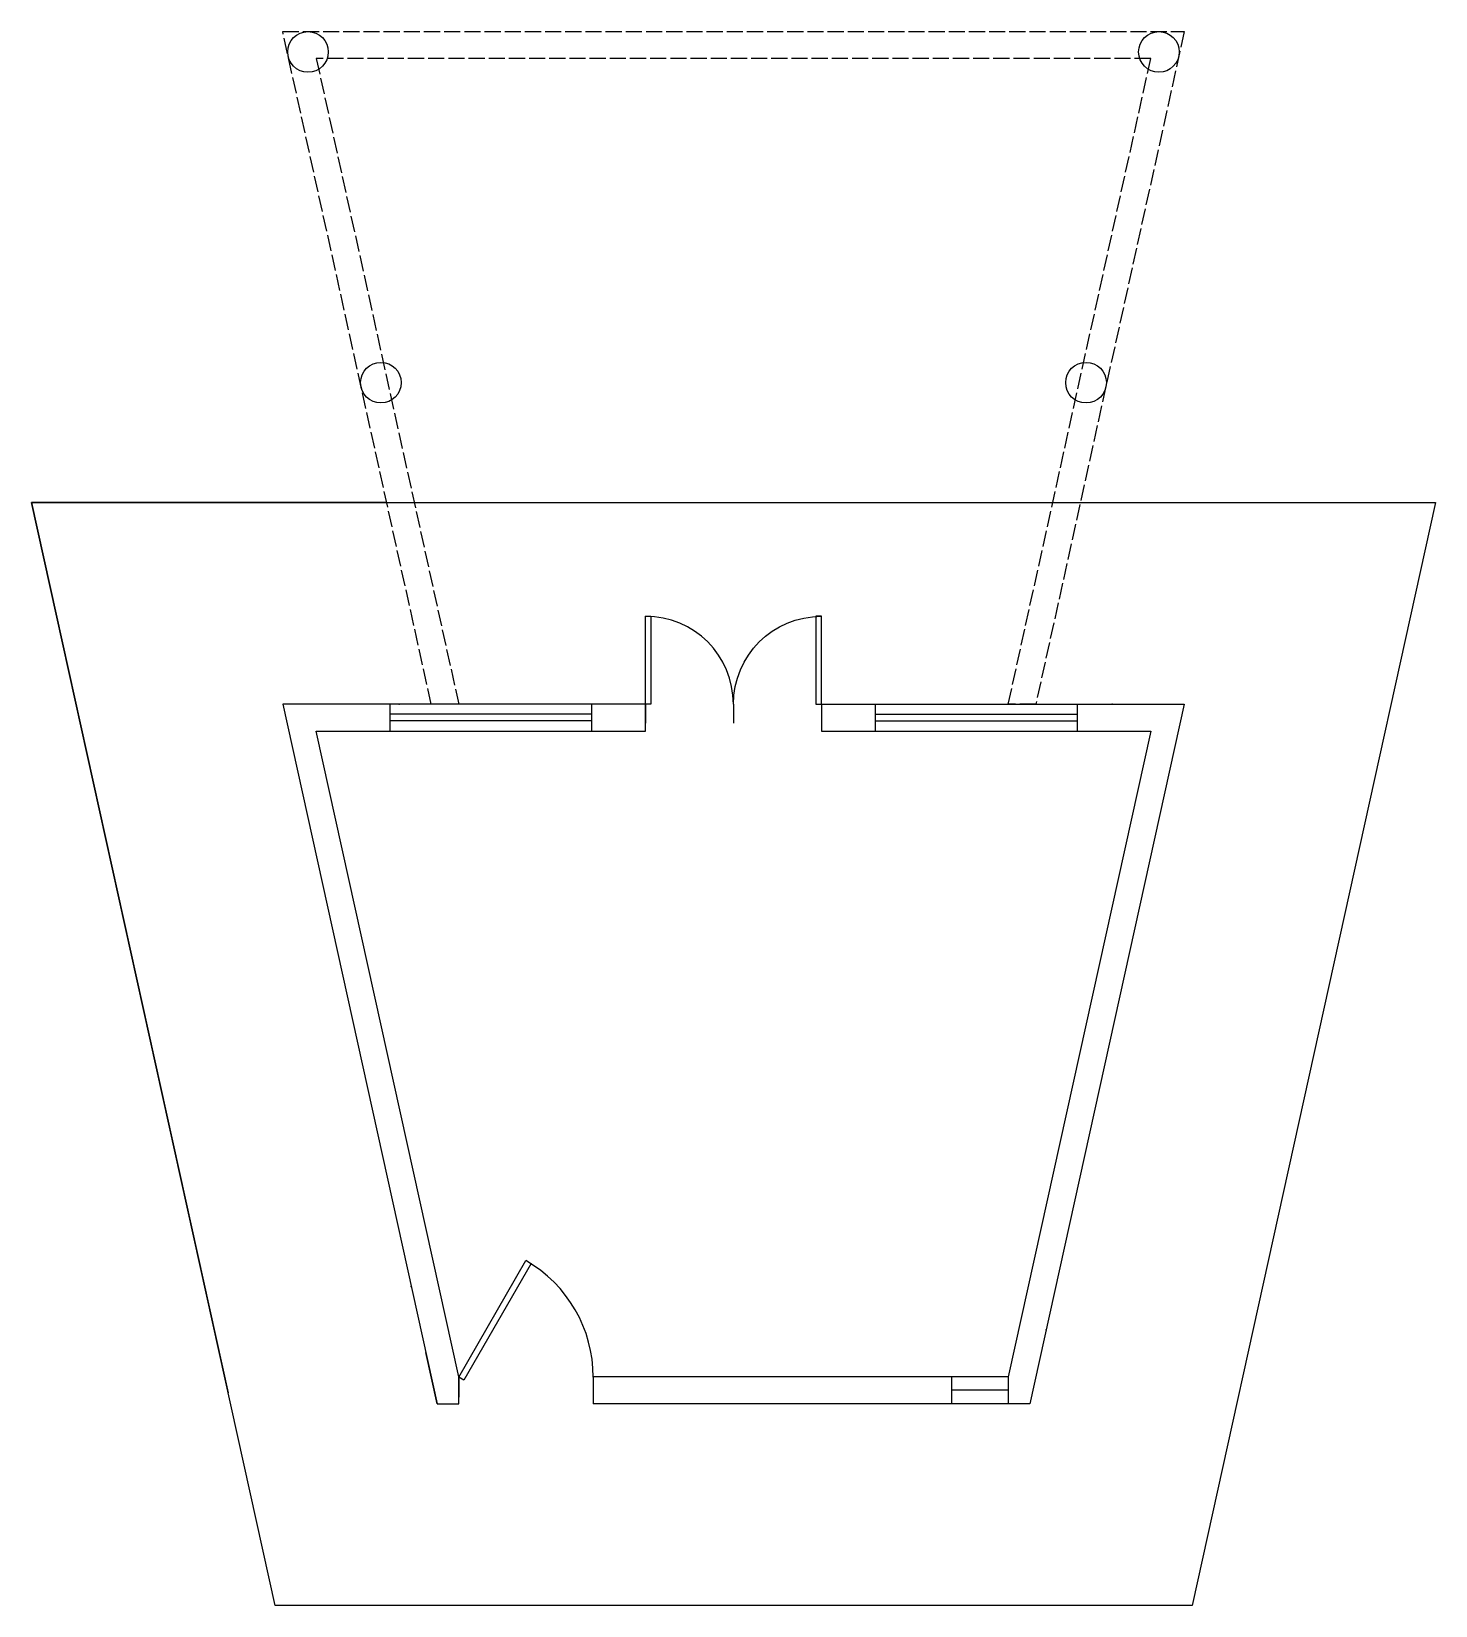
# Model space of a CAD drawing. Header units: millimetres. Extents: x -2023021 to 4454414, y -304659 to 993992.
# Drawn here: x 2096822 to 2107256, y 578269 to 589969 of the extents above; entities that cross this region are included whole.
import ezdxf

# ---------------------------------------------------------------- set-up
doc = ezdxf.new("R2010")
doc.units = ezdxf.units.MM
doc.header["$LTSCALE"] = 10
doc.header["$MEASUREMENT"] = 0
doc.linetypes.add('ACAD_ISO02W100', pattern=[15, 12, -3])

# ---------------------------------------------------------------- blocks, each defined once
blk = doc.blocks.new('*U18')
for p, q in [((0, 0), (0, -6)), ((40, 0), (40, -6))]:
    blk.add_line(p, q)
blk.add_lwpolyline([(0, 0), (20, 34.64), (21.52, 33.77), (1.52, -0.88)], close=True)
blk.add_arc((0, 0), 40, 0, 60)
blk = doc.blocks.new('*U23')
at = {"transparency": 33554687}
for p, q in [((0, 0), (0, -6)), ((28, 0), (28, -6))]:
    blk.add_line(p, q, dxfattribs=at)
blk.add_lwpolyline([(0, 0), (0, 28), (1.75, 28), (1.75, 0)], close=True, dxfattribs=at)
blk.add_arc((0, 0), 28, 0, 90, dxfattribs=at)

msp = doc.modelspace()

# ---------------------------------------------------------------- linework, layer by layer
at = {"ltscale": 10, "transparency": 33554687}
for p, q in [((2099485, 584969), (2099485, 584769)), ((2100985, 584894), (2099485, 584894)), ((2100985, 584969), (2100985, 584769)), ((2102693, 584969), (2102693, 584769)), ((2103093, 584969), (2103093, 584769)), ((2103093, 584894), (2104593, 584894)), ((2104593, 584969), (2104593, 584769)), ((2100985, 584844), (2099485, 584844)), ((2103093, 584844), (2104593, 584844)), ((2100997, 579969), (2100997, 579769)), ((2103660, 579969), (2103660, 579769)), ((2104081, 579969), (2104081, 579769)), ((2104081, 579869), (2103660, 579869))]:
    msp.add_line(p, q, dxfattribs=at)
at = {"ltscale": 100, "transparency": 33554687}
msp.add_line((2099837, 579769), (2099753, 580150), dxfattribs=at)
at = {"linetype": 'ACAD_ISO02W100', "transparency": 33554687}
for points in [[(2099793, 584969), (2098689, 589969), (2105389, 589969), (2104286, 584969), (2104081, 584969)], [(2104081, 584969), (2105140, 589769), (2098938, 589769), (2099997, 584969)]]:
    msp.add_lwpolyline(points, dxfattribs=at)
at = {"ltscale": 100, "transparency": 33554687}
msp.add_lwpolyline([(2105447, 578269), (2098632, 578269), (2096822, 586469), (2107256, 586469)], close=True, dxfattribs=at)
at = {"ltscale": 10, "transparency": 33554687}
msp.add_lwpolyline([(2099462, 586469), (2096822, 586469), (2098283, 579850)], dxfattribs=at)
at = {"ltscale": 100, "transparency": 33554687}
for points in [[(2101426, 584969), (2099793, 584969), (2098689, 584969), (2099837, 579769), (2099997, 579769), (2099997, 579969), (2098938, 584769), (2101385, 584769), (2101385, 584969)], [(2102652, 584969), (2104286, 584969), (2105389, 584969), (2104242, 579769)], [(2102693, 584769), (2105140, 584769), (2104081, 579969), (2100997, 579969)], [(2104242, 579769), (2100997, 579769)]]:
    msp.add_lwpolyline(points, dxfattribs=at)
for centre in [(2098877, 589817), (2105201, 589817), (2099419, 587359), (2104659, 587359)]:
    msp.add_circle(centre, 151, dxfattribs=at)
at = {"transparency": 33554687}
for p in [(2099555, 584969), (2104853, 584969), (2099644, 580641), (2104363, 580319)]:
    msp.add_point(p, dxfattribs=at)

# ---------------------------------------------------------------- block references
for name, p, xscale, yscale, zscale in [('*U23', (2101385, 584969), 23.35142534340931, 23.35142534340931, 23.35142534340931), ('*U23', (2102693, 584969), -23.35142534340931, 23.35142534340931, 23.35142534340931), ('*U18', (2099997, 579967), 25, 25, 25)]:
    msp.add_blockref(name, p, dxfattribs=dict(at, xscale=xscale, yscale=yscale, zscale=zscale))

doc.saveas('drawing.dxf')
